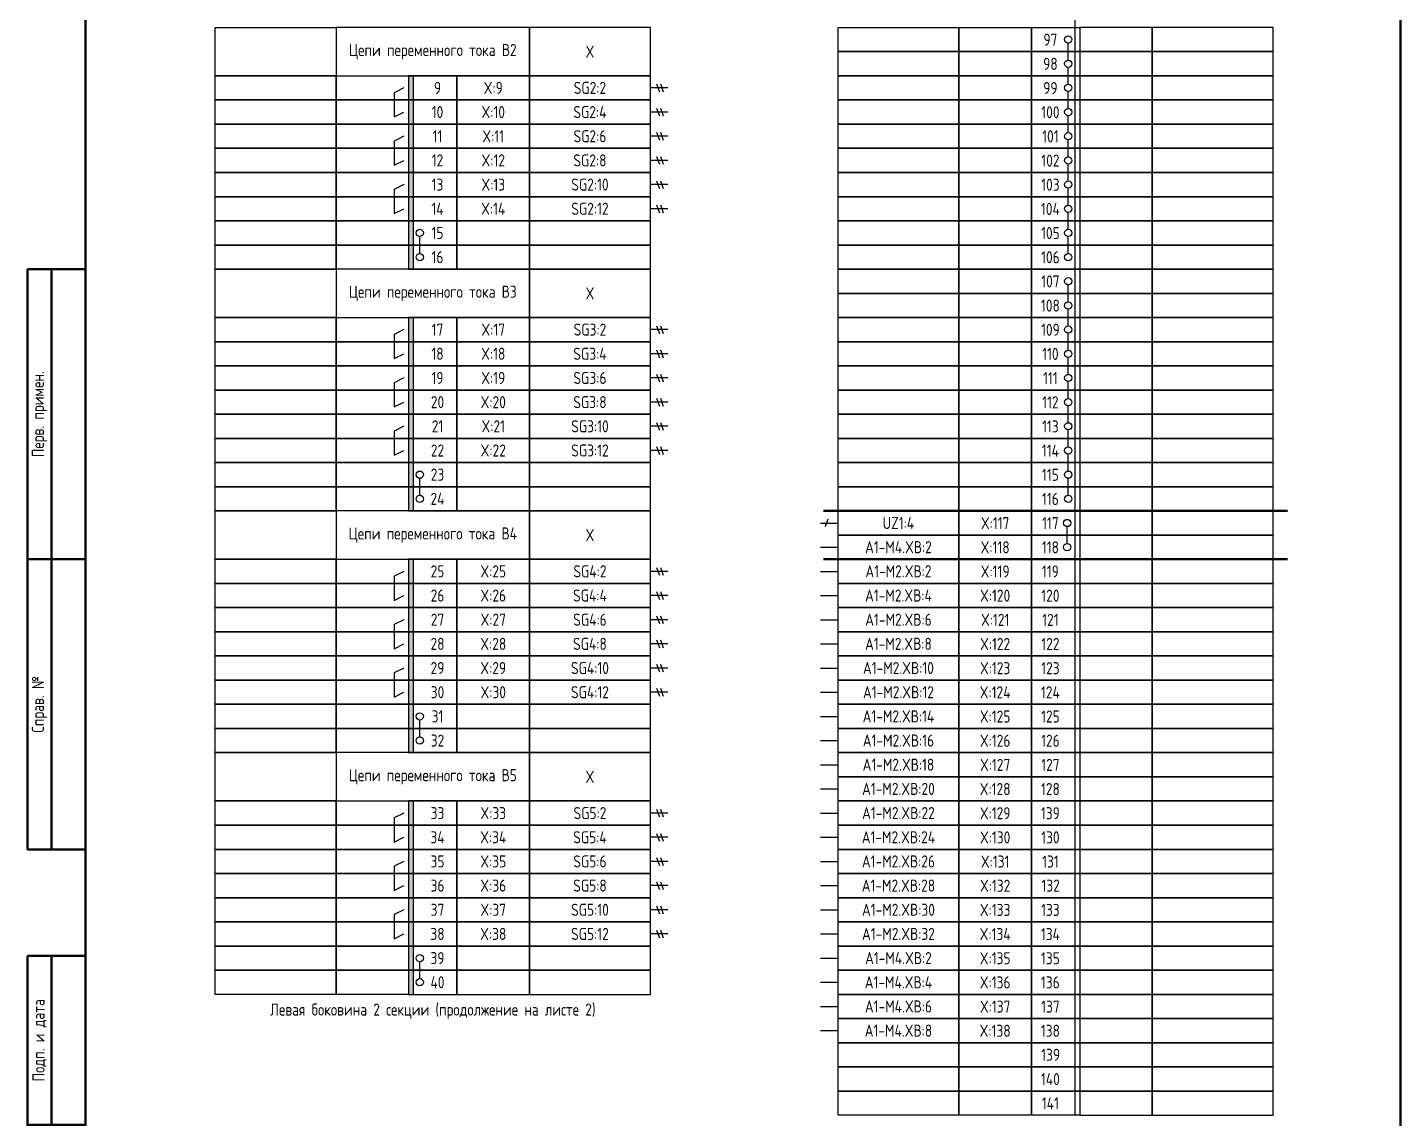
# Model space of a CAD drawing. Header units: millimetres. Extents: x -1043 to 5194, y -96 to 618.
# Drawn here: x 3788 to 4072, y 116.3 to 342 of the extents above; entities that cross this region are included whole.
import ezdxf

# ---------------------------------------------------------------- set-up
doc = ezdxf.new("R2010")
doc.units = ezdxf.units.MM
doc.styles.add('Gost_type_A', font='GOST_A.TTF')

# ---------------------------------------------------------------- blocks, each defined once
blk = doc.blocks.new('Штамп левый верхний')
at = {"lineweight": 50}
for points in [[(-12, 0), (-7, 0), (-7, -60), (-12, -60)], [(-7, 0), (0, 0), (0, -60), (-7, -60)], [(-12, -60), (-7, -60), (-7, -120), (-12, -120)], [(-7, -60), (0, -60), (0, -120), (-7, -120)]]:
    blk.add_lwpolyline(points, close=True, dxfattribs=at)
at = {"char_height": 2.5, "width": 60, "attachment_point": 5, "rotation": 90, "style": 'Gost_type_A'}
for s, insert in [('Перв. примен.', (-9.5, -30)), ('Справ. №', (-9.5, -90))]:
    blk.add_mtext(s, dxfattribs=dict(at, insert=insert))
blk = doc.blocks.new('Штамп левый нижний')
at = {"lineweight": 50}
for points in [[(-12, 145), (-7, 145), (-7, 110), (-12, 110)], [(-7, 145), (0, 145), (0, 110), (-7, 110)], [(-12, 110), (-7, 110), (-7, 85), (-12, 85)], [(-7, 110), (0, 110), (0, 85), (-7, 85)], [(-12, 85), (-7, 85), (-7, 60), (-12, 60)], [(-7, 85), (0, 85), (0, 60), (-7, 60)], [(-12, 60), (-7, 60), (-7, 25), (-12, 25)], [(-7, 60), (0, 60), (0, 25), (-7, 25)], [(-12, 25), (-7, 25), (-7, 0), (-12, 0)], [(-7, 25), (0, 25), (0, 0), (-7, 0)]]:
    blk.add_lwpolyline(points, close=True, dxfattribs=at)
at = {"char_height": 2.5, "attachment_point": 5, "rotation": 90, "style": 'Gost_type_A'}
for s, insert, width in [('Подп. и дата', (-9.5, 127.5), 35), ('Инв. № дубл.', (-9.5, 97.5), 25), ('Взам. инв. №', (-9.5, 72.5), 25), ('Подп. и дата', (-9.5, 42.5), 35), ('Инв. N подл.', (-9.5, 12.5), 25)]:
    blk.add_mtext(s, dxfattribs=dict(at, insert=insert, width=width))

msp = doc.modelspace()

# ---------------------------------------------------------------- hatches: boundary and pattern name
h = msp.add_hatch(color=256)
h.dxf.hatch_style = 1
h.paths.add_polyline_path([(3866.84, 332), (3867.84, 332), (3867.84, 292), (3866.84, 292)])
h = msp.add_hatch(color=256)
h.dxf.hatch_style = 1
h.paths.add_polyline_path([(3866.84, 282), (3867.84, 282), (3867.84, 242), (3866.84, 242)])
h = msp.add_hatch(color=256)
h.dxf.hatch_style = 1
h.paths.add_polyline_path([(3866.84, 232), (3867.84, 232), (3867.84, 192), (3866.84, 192)])
h = msp.add_hatch(color=256)
h.dxf.hatch_style = 1
h.paths.add_polyline_path([(3866.84, 182), (3867.84, 182), (3867.84, 142), (3866.84, 142)])

# ---------------------------------------------------------------- linework, layer by layer
at = {"lineweight": -2}
for p, q in [((4003.28, 335.25), (4003.28, 338.75)), ((4003.28, 330.25), (4003.28, 333.75)), ((4003.28, 325.25), (4003.28, 328.75)), ((4003.28, 320.25), (4003.28, 323.75)), ((4003.28, 315.25), (4003.28, 318.75)), ((4003.28, 310.25), (4003.28, 313.75)), ((4003.28, 305.25), (4003.28, 308.75)), ((4003.28, 300.25), (4003.28, 303.75)), ((4003.28, 295.25), (4003.28, 298.75)), ((4003.28, 285.25), (4003.28, 288.75)), ((4003.28, 280.25), (4003.28, 283.75)), ((4003.28, 275.25), (4003.28, 278.75)), ((4003.28, 270.25), (4003.28, 273.75)), ((4003.28, 265.25), (4003.28, 268.75)), ((4003.28, 260.25), (4003.28, 263.75)), ((4003.28, 255.25), (4003.28, 258.75)), ((4003.28, 250.25), (4003.28, 253.75)), ((4003.28, 245.25), (4003.28, 248.75))]:
    msp.add_line(p, q, dxfattribs=at)
for p, q in [((3920.46, 329.5), (3916.84, 329.5)), ((3918.13, 330.31), (3918.71, 328.69)), ((3918.93, 330.31), (3919.5, 328.69)), ((3920.46, 324.5), (3916.84, 324.5)), ((3918.13, 325.31), (3918.71, 323.69)), ((3918.93, 325.31), (3919.5, 323.69)), ((3920.46, 319.5), (3916.84, 319.5)), ((3918.13, 320.31), (3918.71, 318.69)), ((3918.93, 320.31), (3919.5, 318.69)), ((3918.13, 315.31), (3918.71, 313.69)), ((3918.93, 315.31), (3919.5, 313.69)), ((3920.46, 314.5), (3916.84, 314.5)), ((3918.13, 310.31), (3918.71, 308.69)), ((3918.93, 310.31), (3919.5, 308.69)), ((3920.46, 309.5), (3916.84, 309.5)), ((3920.46, 304.5), (3916.84, 304.5)), ((3918.13, 305.31), (3918.71, 303.69)), ((3918.93, 305.31), (3919.5, 303.69)), ((3869.14, 295.25), (3869.14, 298.75)), ((3920.46, 279.5), (3916.84, 279.5)), ((3918.13, 280.31), (3918.71, 278.69)), ((3918.93, 280.31), (3919.5, 278.69)), ((3920.46, 274.5), (3916.84, 274.5)), ((3918.13, 275.31), (3918.71, 273.69)), ((3918.93, 275.31), (3919.5, 273.69)), ((3918.13, 270.31), (3918.71, 268.69)), ((3918.93, 270.31), (3919.5, 268.69)), ((3920.46, 269.5), (3916.84, 269.5)), ((3920.46, 264.5), (3916.84, 264.5)), ((3918.13, 265.31), (3918.71, 263.69)), ((3918.93, 265.31), (3919.5, 263.69)), ((3920.46, 259.5), (3916.84, 259.5)), ((3918.13, 260.31), (3918.71, 258.69)), ((3918.93, 260.31), (3919.5, 258.69)), ((3920.46, 254.5), (3916.84, 254.5)), ((3918.13, 255.31), (3918.71, 253.69)), ((3918.93, 255.31), (3919.5, 253.69)), ((3869.14, 245.25), (3869.14, 248.75)), ((3952.03, 239.5), (3955.65, 239.5)), ((3953.56, 240.31), (3952.98, 238.69)), ((4003.06, 235.25), (4003.06, 238.75)), ((3952.03, 234.5), (3955.65, 234.5)), ((3918.13, 230.31), (3918.71, 228.69)), ((3918.93, 230.31), (3919.5, 228.69)), ((3920.46, 229.5), (3916.84, 229.5)), ((3952.03, 229.5), (3955.65, 229.5)), ((3920.46, 224.5), (3916.84, 224.5)), ((3918.13, 225.31), (3918.71, 223.69)), ((3918.93, 225.31), (3919.5, 223.69)), ((3952.03, 224.5), (3955.65, 224.5)), ((3920.46, 219.5), (3916.84, 219.5)), ((3918.13, 220.31), (3918.71, 218.69)), ((3918.93, 220.31), (3919.5, 218.69)), ((3952.03, 219.5), (3955.65, 219.5)), ((3920.46, 214.5), (3916.84, 214.5)), ((3918.13, 215.31), (3918.71, 213.69)), ((3918.93, 215.31), (3919.5, 213.69)), ((3952.03, 214.5), (3955.65, 214.5)), ((3918.13, 210.31), (3918.71, 208.69)), ((3918.93, 210.31), (3919.5, 208.69)), ((3920.46, 209.5), (3916.84, 209.5)), ((3952.03, 209.5), (3955.65, 209.5)), ((3920.46, 204.5), (3916.84, 204.5)), ((3918.13, 205.31), (3918.71, 203.69)), ((3918.93, 205.31), (3919.5, 203.69)), ((3952.03, 204.5), (3955.65, 204.5)), ((3952.03, 199.5), (3955.65, 199.5)), ((3869.14, 195.25), (3869.14, 198.75)), ((3952.03, 194.5), (3955.65, 194.5)), ((3952.03, 189.5), (3955.65, 189.5)), ((3952.03, 184.5), (3955.65, 184.5)), ((3920.46, 179.5), (3916.84, 179.5)), ((3918.13, 180.31), (3918.71, 178.69)), ((3918.93, 180.31), (3919.5, 178.69)), ((3952.03, 179.5), (3955.65, 179.5)), ((3920.46, 174.5), (3916.84, 174.5)), ((3918.13, 175.31), (3918.71, 173.69)), ((3918.93, 175.31), (3919.5, 173.69)), ((3952.03, 174.5), (3955.65, 174.5)), ((3920.46, 169.5), (3916.84, 169.5)), ((3918.13, 170.31), (3918.71, 168.69)), ((3918.93, 170.31), (3919.5, 168.69)), ((3952.03, 169.5), (3955.65, 169.5)), ((3918.13, 165.31), (3918.71, 163.69)), ((3918.93, 165.31), (3919.5, 163.69)), ((3920.46, 164.5), (3916.84, 164.5)), ((3952.03, 164.5), (3955.65, 164.5)), ((3920.46, 159.5), (3916.84, 159.5)), ((3918.13, 160.31), (3918.71, 158.69)), ((3918.93, 160.31), (3919.5, 158.69)), ((3952.03, 159.5), (3955.65, 159.5)), ((3920.46, 154.5), (3916.84, 154.5)), ((3918.13, 155.31), (3918.71, 153.69)), ((3918.93, 155.31), (3919.5, 153.69)), ((3952.03, 154.5), (3955.65, 154.5)), ((3869.14, 145.25), (3869.14, 148.75)), ((3952.03, 149.5), (3955.65, 149.5)), ((3952.03, 144.5), (3955.65, 144.5)), ((3952.03, 139.5), (3955.65, 139.5)), ((3952.03, 134.5), (3955.65, 134.5))]:
    msp.add_line(p, q)
at = {"lineweight": 50}
for p, q in [((3952.65, 242), (4048.65, 242)), ((3952.65, 232), (4048.65, 232))]:
    msp.add_line(p, q, dxfattribs=at)
msp.add_lwpolyline([(4072, 415), (4072, 5), (3800, 5), (3800, 415)], close=True, dxfattribs=at)
for points in [[(4004.65, 382), (4004.65, 292)], [(3865.84, 329.5), (3863.84, 328.5), (3863.84, 323.5), (3865.84, 324.5)], [(3867.84, 292), (3867.84, 332), (3866.84, 332), (3866.84, 292)], [(3865.84, 319.5), (3863.84, 318.5), (3863.84, 313.5), (3865.84, 314.5)], [(3865.84, 309.5), (3863.84, 308.5), (3863.84, 303.5), (3865.84, 304.5)], [(4004.65, 292), (4004.65, 117)], [(3867.84, 242), (3867.84, 282), (3866.84, 282), (3866.84, 242)], [(3865.84, 279.5), (3863.84, 278.5), (3863.84, 273.5), (3865.84, 274.5)], [(3865.84, 269.5), (3863.84, 268.5), (3863.84, 263.5), (3865.84, 264.5)], [(3865.84, 259.5), (3863.84, 258.5), (3863.84, 253.5), (3865.84, 254.5)], [(3867.84, 192), (3867.84, 232), (3866.84, 232), (3866.84, 192)], [(3865.84, 229.5), (3863.84, 228.5), (3863.84, 223.5), (3865.84, 224.5)], [(3865.84, 219.5), (3863.84, 218.5), (3863.84, 213.5), (3865.84, 214.5)], [(3865.84, 209.5), (3863.84, 208.5), (3863.84, 203.5), (3865.84, 204.5)], [(3867.84, 142), (3867.84, 182), (3866.84, 182), (3866.84, 142)], [(3865.84, 179.5), (3863.84, 178.5), (3863.84, 173.5), (3865.84, 174.5)], [(3865.84, 169.5), (3863.84, 168.5), (3863.84, 163.5), (3865.84, 164.5)], [(3865.84, 159.5), (3863.84, 158.5), (3863.84, 153.5), (3865.84, 154.5)]]:
    msp.add_lwpolyline(points)
for points in [[(3826.84, 342), (3851.84, 342), (3851.84, 332), (3826.84, 332)], [(3891.84, 342), (3851.84, 342), (3851.84, 332), (3891.84, 332)], [(3916.84, 342), (3891.84, 342), (3891.84, 332), (3916.84, 332)], [(3955.65, 342), (3980.65, 342), (3980.65, 337), (3955.65, 337)], [(3980.65, 342), (3995.65, 342), (3995.65, 337), (3980.65, 337)], [(3995.65, 342), (4005.65, 342), (4005.65, 337), (3995.65, 337)], [(4020.65, 342), (4005.65, 342), (4005.65, 337), (4020.65, 337)], [(4045.65, 342), (4020.65, 342), (4020.65, 337), (4045.65, 337)], [(3955.65, 337), (3980.65, 337), (3980.65, 332), (3955.65, 332)], [(3980.65, 337), (3995.65, 337), (3995.65, 332), (3980.65, 332)], [(3995.65, 337), (4005.65, 337), (4005.65, 332), (3995.65, 332)], [(4020.65, 337), (4005.65, 337), (4005.65, 332), (4020.65, 332)], [(4045.65, 337), (4020.65, 337), (4020.65, 332), (4045.65, 332)], [(3826.84, 332), (3851.84, 332), (3851.84, 327), (3826.84, 327)], [(3851.84, 332), (3866.84, 332), (3866.84, 327), (3851.84, 327)], [(3876.84, 332), (3866.84, 332), (3866.84, 327), (3876.84, 327)], [(3891.84, 332), (3876.84, 332), (3876.84, 327), (3891.84, 327)], [(3916.84, 332), (3891.84, 332), (3891.84, 327), (3916.84, 327)], [(3955.65, 332), (3980.65, 332), (3980.65, 327), (3955.65, 327)], [(3980.65, 332), (3995.65, 332), (3995.65, 327), (3980.65, 327)], [(3995.65, 332), (4005.65, 332), (4005.65, 327), (3995.65, 327)], [(4020.65, 332), (4005.65, 332), (4005.65, 327), (4020.65, 327)], [(4045.65, 332), (4020.65, 332), (4020.65, 327), (4045.65, 327)], [(3826.84, 327), (3851.84, 327), (3851.84, 322), (3826.84, 322)], [(3851.84, 327), (3866.84, 327), (3866.84, 322), (3851.84, 322)], [(3876.84, 327), (3866.84, 327), (3866.84, 322), (3876.84, 322)], [(3891.84, 327), (3876.84, 327), (3876.84, 322), (3891.84, 322)], [(3916.84, 327), (3891.84, 327), (3891.84, 322), (3916.84, 322)], [(3955.65, 327), (3980.65, 327), (3980.65, 322), (3955.65, 322)], [(3980.65, 327), (3995.65, 327), (3995.65, 322), (3980.65, 322)], [(3995.65, 327), (4005.65, 327), (4005.65, 322), (3995.65, 322)], [(4020.65, 327), (4005.65, 327), (4005.65, 322), (4020.65, 322)], [(4045.65, 327), (4020.65, 327), (4020.65, 322), (4045.65, 322)], [(3826.84, 322), (3851.84, 322), (3851.84, 317), (3826.84, 317)], [(3851.84, 322), (3866.84, 322), (3866.84, 317), (3851.84, 317)], [(3876.84, 322), (3866.84, 322), (3866.84, 317), (3876.84, 317)], [(3891.84, 322), (3876.84, 322), (3876.84, 317), (3891.84, 317)], [(3916.84, 322), (3891.84, 322), (3891.84, 317), (3916.84, 317)], [(3955.65, 322), (3980.65, 322), (3980.65, 317), (3955.65, 317)], [(3980.65, 322), (3995.65, 322), (3995.65, 317), (3980.65, 317)], [(3995.65, 322), (4005.65, 322), (4005.65, 317), (3995.65, 317)], [(4020.65, 322), (4005.65, 322), (4005.65, 317), (4020.65, 317)], [(4045.65, 322), (4020.65, 322), (4020.65, 317), (4045.65, 317)], [(3826.84, 317), (3851.84, 317), (3851.84, 312), (3826.84, 312)], [(3851.84, 317), (3866.84, 317), (3866.84, 312), (3851.84, 312)], [(3876.84, 317), (3866.84, 317), (3866.84, 312), (3876.84, 312)], [(3891.84, 317), (3876.84, 317), (3876.84, 312), (3891.84, 312)], [(3916.84, 317), (3891.84, 317), (3891.84, 312), (3916.84, 312)], [(3955.65, 317), (3980.65, 317), (3980.65, 312), (3955.65, 312)], [(3980.65, 317), (3995.65, 317), (3995.65, 312), (3980.65, 312)], [(3995.65, 317), (4005.65, 317), (4005.65, 312), (3995.65, 312)], [(4020.65, 317), (4005.65, 317), (4005.65, 312), (4020.65, 312)], [(4045.65, 317), (4020.65, 317), (4020.65, 312), (4045.65, 312)], [(3826.84, 312), (3851.84, 312), (3851.84, 307), (3826.84, 307)], [(3851.84, 312), (3866.84, 312), (3866.84, 307), (3851.84, 307)], [(3876.84, 312), (3866.84, 312), (3866.84, 307), (3876.84, 307)], [(3891.84, 312), (3876.84, 312), (3876.84, 307), (3891.84, 307)], [(3916.84, 312), (3891.84, 312), (3891.84, 307), (3916.84, 307)], [(3955.65, 312), (3980.65, 312), (3980.65, 307), (3955.65, 307)], [(3980.65, 312), (3995.65, 312), (3995.65, 307), (3980.65, 307)], [(3995.65, 312), (4005.65, 312), (4005.65, 307), (3995.65, 307)], [(4020.65, 312), (4005.65, 312), (4005.65, 307), (4020.65, 307)], [(4045.65, 312), (4020.65, 312), (4020.65, 307), (4045.65, 307)], [(3826.84, 307), (3851.84, 307), (3851.84, 302), (3826.84, 302)], [(3851.84, 307), (3866.84, 307), (3866.84, 302), (3851.84, 302)], [(3876.84, 307), (3866.84, 307), (3866.84, 302), (3876.84, 302)], [(3891.84, 307), (3876.84, 307), (3876.84, 302), (3891.84, 302)], [(3916.84, 307), (3891.84, 307), (3891.84, 302), (3916.84, 302)], [(3955.65, 307), (3980.65, 307), (3980.65, 302), (3955.65, 302)], [(3980.65, 307), (3995.65, 307), (3995.65, 302), (3980.65, 302)], [(3995.65, 307), (4005.65, 307), (4005.65, 302), (3995.65, 302)], [(4020.65, 307), (4005.65, 307), (4005.65, 302), (4020.65, 302)], [(4045.65, 307), (4020.65, 307), (4020.65, 302), (4045.65, 302)], [(3826.84, 302), (3851.84, 302), (3851.84, 297), (3826.84, 297)], [(3851.84, 302), (3866.84, 302), (3866.84, 297), (3851.84, 297)], [(3876.84, 302), (3866.84, 302), (3866.84, 297), (3876.84, 297)], [(3891.84, 302), (3876.84, 302), (3876.84, 297), (3891.84, 297)], [(3916.84, 302), (3891.84, 302), (3891.84, 297), (3916.84, 297)], [(3955.65, 302), (3980.65, 302), (3980.65, 297), (3955.65, 297)], [(3980.65, 302), (3995.65, 302), (3995.65, 297), (3980.65, 297)], [(3995.65, 302), (4005.65, 302), (4005.65, 297), (3995.65, 297)], [(4020.65, 302), (4005.65, 302), (4005.65, 297), (4020.65, 297)], [(4045.65, 302), (4020.65, 302), (4020.65, 297), (4045.65, 297)], [(3826.84, 297), (3851.84, 297), (3851.84, 292), (3826.84, 292)], [(3851.84, 297), (3866.84, 297), (3866.84, 292), (3851.84, 292)], [(3876.84, 297), (3866.84, 297), (3866.84, 292), (3876.84, 292)], [(3891.84, 297), (3876.84, 297), (3876.84, 292), (3891.84, 292)], [(3916.84, 297), (3891.84, 297), (3891.84, 292), (3916.84, 292)], [(3955.65, 297), (3980.65, 297), (3980.65, 292), (3955.65, 292)], [(3980.65, 297), (3995.65, 297), (3995.65, 292), (3980.65, 292)], [(3995.65, 297), (4005.65, 297), (4005.65, 292), (3995.65, 292)], [(4020.65, 297), (4005.65, 297), (4005.65, 292), (4020.65, 292)], [(4045.65, 297), (4020.65, 297), (4020.65, 292), (4045.65, 292)], [(3826.84, 292), (3851.84, 292), (3851.84, 282), (3826.84, 282)], [(3891.84, 292), (3851.84, 292), (3851.84, 282), (3891.84, 282)], [(3916.84, 292), (3891.84, 292), (3891.84, 282), (3916.84, 282)], [(3955.65, 292), (3980.65, 292), (3980.65, 287), (3955.65, 287)], [(3980.65, 292), (3995.65, 292), (3995.65, 287), (3980.65, 287)], [(3995.65, 292), (4005.65, 292), (4005.65, 287), (3995.65, 287)], [(4020.65, 292), (4005.65, 292), (4005.65, 287), (4020.65, 287)], [(4045.65, 292), (4020.65, 292), (4020.65, 287), (4045.65, 287)], [(3955.65, 287), (3980.65, 287), (3980.65, 282), (3955.65, 282)], [(3980.65, 287), (3995.65, 287), (3995.65, 282), (3980.65, 282)], [(3995.65, 287), (4005.65, 287), (4005.65, 282), (3995.65, 282)], [(4020.65, 287), (4005.65, 287), (4005.65, 282), (4020.65, 282)], [(4045.65, 287), (4020.65, 287), (4020.65, 282), (4045.65, 282)], [(3826.84, 282), (3851.84, 282), (3851.84, 277), (3826.84, 277)], [(3851.84, 282), (3866.84, 282), (3866.84, 277), (3851.84, 277)], [(3876.84, 282), (3866.84, 282), (3866.84, 277), (3876.84, 277)], [(3891.84, 282), (3876.84, 282), (3876.84, 277), (3891.84, 277)], [(3916.84, 282), (3891.84, 282), (3891.84, 277), (3916.84, 277)], [(3955.65, 282), (3980.65, 282), (3980.65, 277), (3955.65, 277)], [(3980.65, 282), (3995.65, 282), (3995.65, 277), (3980.65, 277)], [(3995.65, 282), (4005.65, 282), (4005.65, 277), (3995.65, 277)], [(4020.65, 282), (4005.65, 282), (4005.65, 277), (4020.65, 277)], [(4045.65, 282), (4020.65, 282), (4020.65, 277), (4045.65, 277)], [(3826.84, 277), (3851.84, 277), (3851.84, 272), (3826.84, 272)], [(3851.84, 277), (3866.84, 277), (3866.84, 272), (3851.84, 272)], [(3876.84, 277), (3866.84, 277), (3866.84, 272), (3876.84, 272)], [(3891.84, 277), (3876.84, 277), (3876.84, 272), (3891.84, 272)], [(3916.84, 277), (3891.84, 277), (3891.84, 272), (3916.84, 272)], [(3955.65, 277), (3980.65, 277), (3980.65, 272), (3955.65, 272)], [(3980.65, 277), (3995.65, 277), (3995.65, 272), (3980.65, 272)], [(3995.65, 277), (4005.65, 277), (4005.65, 272), (3995.65, 272)], [(4020.65, 277), (4005.65, 277), (4005.65, 272), (4020.65, 272)], [(4045.65, 277), (4020.65, 277), (4020.65, 272), (4045.65, 272)], [(3826.84, 272), (3851.84, 272), (3851.84, 267), (3826.84, 267)], [(3851.84, 272), (3866.84, 272), (3866.84, 267), (3851.84, 267)], [(3876.84, 272), (3866.84, 272), (3866.84, 267), (3876.84, 267)], [(3891.84, 272), (3876.84, 272), (3876.84, 267), (3891.84, 267)], [(3916.84, 272), (3891.84, 272), (3891.84, 267), (3916.84, 267)], [(3955.65, 272), (3980.65, 272), (3980.65, 267), (3955.65, 267)], [(3980.65, 272), (3995.65, 272), (3995.65, 267), (3980.65, 267)], [(3995.65, 272), (4005.65, 272), (4005.65, 267), (3995.65, 267)], [(4020.65, 272), (4005.65, 272), (4005.65, 267), (4020.65, 267)], [(4045.65, 272), (4020.65, 272), (4020.65, 267), (4045.65, 267)], [(3826.84, 267), (3851.84, 267), (3851.84, 262), (3826.84, 262)], [(3851.84, 267), (3866.84, 267), (3866.84, 262), (3851.84, 262)], [(3876.84, 267), (3866.84, 267), (3866.84, 262), (3876.84, 262)], [(3891.84, 267), (3876.84, 267), (3876.84, 262), (3891.84, 262)], [(3916.84, 267), (3891.84, 267), (3891.84, 262), (3916.84, 262)], [(3955.65, 267), (3980.65, 267), (3980.65, 262), (3955.65, 262)], [(3980.65, 267), (3995.65, 267), (3995.65, 262), (3980.65, 262)], [(3995.65, 267), (4005.65, 267), (4005.65, 262), (3995.65, 262)], [(4020.65, 267), (4005.65, 267), (4005.65, 262), (4020.65, 262)], [(4045.65, 267), (4020.65, 267), (4020.65, 262), (4045.65, 262)], [(3826.84, 262), (3851.84, 262), (3851.84, 257), (3826.84, 257)], [(3851.84, 262), (3866.84, 262), (3866.84, 257), (3851.84, 257)], [(3876.84, 262), (3866.84, 262), (3866.84, 257), (3876.84, 257)], [(3891.84, 262), (3876.84, 262), (3876.84, 257), (3891.84, 257)], [(3916.84, 262), (3891.84, 262), (3891.84, 257), (3916.84, 257)], [(3955.65, 262), (3980.65, 262), (3980.65, 257), (3955.65, 257)], [(3980.65, 262), (3995.65, 262), (3995.65, 257), (3980.65, 257)], [(3995.65, 262), (4005.65, 262), (4005.65, 257), (3995.65, 257)], [(4020.65, 262), (4005.65, 262), (4005.65, 257), (4020.65, 257)], [(4045.65, 262), (4020.65, 262), (4020.65, 257), (4045.65, 257)], [(3826.84, 257), (3851.84, 257), (3851.84, 252), (3826.84, 252)], [(3851.84, 257), (3866.84, 257), (3866.84, 252), (3851.84, 252)], [(3876.84, 257), (3866.84, 257), (3866.84, 252), (3876.84, 252)], [(3891.84, 257), (3876.84, 257), (3876.84, 252), (3891.84, 252)], [(3916.84, 257), (3891.84, 257), (3891.84, 252), (3916.84, 252)], [(3955.65, 257), (3980.65, 257), (3980.65, 252), (3955.65, 252)], [(3980.65, 257), (3995.65, 257), (3995.65, 252), (3980.65, 252)], [(3995.65, 257), (4005.65, 257), (4005.65, 252), (3995.65, 252)], [(4020.65, 257), (4005.65, 257), (4005.65, 252), (4020.65, 252)], [(4045.65, 257), (4020.65, 257), (4020.65, 252), (4045.65, 252)], [(3826.84, 252), (3851.84, 252), (3851.84, 247), (3826.84, 247)], [(3851.84, 252), (3866.84, 252), (3866.84, 247), (3851.84, 247)], [(3876.84, 252), (3866.84, 252), (3866.84, 247), (3876.84, 247)], [(3891.84, 252), (3876.84, 252), (3876.84, 247), (3891.84, 247)], [(3916.84, 252), (3891.84, 252), (3891.84, 247), (3916.84, 247)], [(3955.65, 252), (3980.65, 252), (3980.65, 247), (3955.65, 247)], [(3980.65, 252), (3995.65, 252), (3995.65, 247), (3980.65, 247)], [(3995.65, 252), (4005.65, 252), (4005.65, 247), (3995.65, 247)], [(4020.65, 252), (4005.65, 252), (4005.65, 247), (4020.65, 247)], [(4045.65, 252), (4020.65, 252), (4020.65, 247), (4045.65, 247)], [(3826.84, 247), (3851.84, 247), (3851.84, 242), (3826.84, 242)], [(3851.84, 247), (3866.84, 247), (3866.84, 242), (3851.84, 242)], [(3876.84, 247), (3866.84, 247), (3866.84, 242), (3876.84, 242)], [(3891.84, 247), (3876.84, 247), (3876.84, 242), (3891.84, 242)], [(3916.84, 247), (3891.84, 247), (3891.84, 242), (3916.84, 242)], [(3955.65, 247), (3980.65, 247), (3980.65, 242), (3955.65, 242)], [(3980.65, 247), (3995.65, 247), (3995.65, 242), (3980.65, 242)], [(3995.65, 247), (4005.65, 247), (4005.65, 242), (3995.65, 242)], [(4020.65, 247), (4005.65, 247), (4005.65, 242), (4020.65, 242)], [(4045.65, 247), (4020.65, 247), (4020.65, 242), (4045.65, 242)], [(3826.84, 242), (3851.84, 242), (3851.84, 232), (3826.84, 232)], [(3891.84, 242), (3851.84, 242), (3851.84, 232), (3891.84, 232)], [(3916.84, 242), (3891.84, 242), (3891.84, 232), (3916.84, 232)], [(3955.65, 242), (3980.65, 242), (3980.65, 237), (3955.65, 237)], [(3980.65, 242), (3995.65, 242), (3995.65, 237), (3980.65, 237)], [(3995.65, 242), (4005.65, 242), (4005.65, 237), (3995.65, 237)], [(4020.65, 242), (4005.65, 242), (4005.65, 237), (4020.65, 237)], [(4045.65, 242), (4020.65, 242), (4020.65, 237), (4045.65, 237)], [(3955.65, 237), (3980.65, 237), (3980.65, 232), (3955.65, 232)], [(3980.65, 237), (3995.65, 237), (3995.65, 232), (3980.65, 232)], [(3995.65, 237), (4005.65, 237), (4005.65, 232), (3995.65, 232)], [(4020.65, 237), (4005.65, 237), (4005.65, 232), (4020.65, 232)], [(4045.65, 237), (4020.65, 237), (4020.65, 232), (4045.65, 232)], [(3826.84, 232), (3851.84, 232), (3851.84, 227), (3826.84, 227)], [(3851.84, 232), (3866.84, 232), (3866.84, 227), (3851.84, 227)], [(3876.84, 232), (3866.84, 232), (3866.84, 227), (3876.84, 227)], [(3891.84, 232), (3876.84, 232), (3876.84, 227), (3891.84, 227)], [(3916.84, 232), (3891.84, 232), (3891.84, 227), (3916.84, 227)], [(3955.65, 232), (3980.65, 232), (3980.65, 227), (3955.65, 227)], [(3980.65, 232), (3995.65, 232), (3995.65, 227), (3980.65, 227)], [(3995.65, 232), (4005.65, 232), (4005.65, 227), (3995.65, 227)], [(4020.65, 232), (4005.65, 232), (4005.65, 227), (4020.65, 227)], [(4045.65, 232), (4020.65, 232), (4020.65, 227), (4045.65, 227)], [(3826.84, 227), (3851.84, 227), (3851.84, 222), (3826.84, 222)], [(3851.84, 227), (3866.84, 227), (3866.84, 222), (3851.84, 222)], [(3876.84, 227), (3866.84, 227), (3866.84, 222), (3876.84, 222)], [(3891.84, 227), (3876.84, 227), (3876.84, 222), (3891.84, 222)], [(3916.84, 227), (3891.84, 227), (3891.84, 222), (3916.84, 222)], [(3955.65, 227), (3980.65, 227), (3980.65, 222), (3955.65, 222)], [(3980.65, 227), (3995.65, 227), (3995.65, 222), (3980.65, 222)], [(3995.65, 227), (4005.65, 227), (4005.65, 222), (3995.65, 222)], [(4020.65, 227), (4005.65, 227), (4005.65, 222), (4020.65, 222)], [(4045.65, 227), (4020.65, 227), (4020.65, 222), (4045.65, 222)], [(3826.84, 222), (3851.84, 222), (3851.84, 217), (3826.84, 217)], [(3851.84, 222), (3866.84, 222), (3866.84, 217), (3851.84, 217)], [(3876.84, 222), (3866.84, 222), (3866.84, 217), (3876.84, 217)], [(3891.84, 222), (3876.84, 222), (3876.84, 217), (3891.84, 217)], [(3916.84, 222), (3891.84, 222), (3891.84, 217), (3916.84, 217)], [(3955.65, 222), (3980.65, 222), (3980.65, 217), (3955.65, 217)], [(3980.65, 222), (3995.65, 222), (3995.65, 217), (3980.65, 217)], [(3995.65, 222), (4005.65, 222), (4005.65, 217), (3995.65, 217)], [(4020.65, 222), (4005.65, 222), (4005.65, 217), (4020.65, 217)], [(4045.65, 222), (4020.65, 222), (4020.65, 217), (4045.65, 217)], [(3826.84, 217), (3851.84, 217), (3851.84, 212), (3826.84, 212)], [(3851.84, 217), (3866.84, 217), (3866.84, 212), (3851.84, 212)], [(3876.84, 217), (3866.84, 217), (3866.84, 212), (3876.84, 212)], [(3891.84, 217), (3876.84, 217), (3876.84, 212), (3891.84, 212)], [(3916.84, 217), (3891.84, 217), (3891.84, 212), (3916.84, 212)], [(3955.65, 217), (3980.65, 217), (3980.65, 212), (3955.65, 212)], [(3980.65, 217), (3995.65, 217), (3995.65, 212), (3980.65, 212)], [(3995.65, 217), (4005.65, 217), (4005.65, 212), (3995.65, 212)], [(4020.65, 217), (4005.65, 217), (4005.65, 212), (4020.65, 212)], [(4045.65, 217), (4020.65, 217), (4020.65, 212), (4045.65, 212)], [(3826.84, 212), (3851.84, 212), (3851.84, 207), (3826.84, 207)], [(3851.84, 212), (3866.84, 212), (3866.84, 207), (3851.84, 207)], [(3876.84, 212), (3866.84, 212), (3866.84, 207), (3876.84, 207)], [(3891.84, 212), (3876.84, 212), (3876.84, 207), (3891.84, 207)], [(3916.84, 212), (3891.84, 212), (3891.84, 207), (3916.84, 207)], [(3955.65, 212), (3980.65, 212), (3980.65, 207), (3955.65, 207)], [(3980.65, 212), (3995.65, 212), (3995.65, 207), (3980.65, 207)], [(3995.65, 212), (4005.65, 212), (4005.65, 207), (3995.65, 207)], [(4020.65, 212), (4005.65, 212), (4005.65, 207), (4020.65, 207)], [(4045.65, 212), (4020.65, 212), (4020.65, 207), (4045.65, 207)], [(3826.84, 207), (3851.84, 207), (3851.84, 202), (3826.84, 202)], [(3851.84, 207), (3866.84, 207), (3866.84, 202), (3851.84, 202)], [(3876.84, 207), (3866.84, 207), (3866.84, 202), (3876.84, 202)], [(3891.84, 207), (3876.84, 207), (3876.84, 202), (3891.84, 202)], [(3916.84, 207), (3891.84, 207), (3891.84, 202), (3916.84, 202)], [(3955.65, 207), (3980.65, 207), (3980.65, 202), (3955.65, 202)], [(3980.65, 207), (3995.65, 207), (3995.65, 202), (3980.65, 202)], [(3995.65, 207), (4005.65, 207), (4005.65, 202), (3995.65, 202)], [(4020.65, 207), (4005.65, 207), (4005.65, 202), (4020.65, 202)], [(4045.65, 207), (4020.65, 207), (4020.65, 202), (4045.65, 202)], [(3826.84, 202), (3851.84, 202), (3851.84, 197), (3826.84, 197)], [(3851.84, 202), (3866.84, 202), (3866.84, 197), (3851.84, 197)], [(3876.84, 202), (3866.84, 202), (3866.84, 197), (3876.84, 197)], [(3891.84, 202), (3876.84, 202), (3876.84, 197), (3891.84, 197)], [(3916.84, 202), (3891.84, 202), (3891.84, 197), (3916.84, 197)], [(3955.65, 202), (3980.65, 202), (3980.65, 197), (3955.65, 197)], [(3980.65, 202), (3995.65, 202), (3995.65, 197), (3980.65, 197)], [(3995.65, 202), (4005.65, 202), (4005.65, 197), (3995.65, 197)], [(4020.65, 202), (4005.65, 202), (4005.65, 197), (4020.65, 197)], [(4045.65, 202), (4020.65, 202), (4020.65, 197), (4045.65, 197)], [(3826.84, 197), (3851.84, 197), (3851.84, 192), (3826.84, 192)], [(3851.84, 197), (3866.84, 197), (3866.84, 192), (3851.84, 192)], [(3876.84, 197), (3866.84, 197), (3866.84, 192), (3876.84, 192)], [(3891.84, 197), (3876.84, 197), (3876.84, 192), (3891.84, 192)], [(3916.84, 197), (3891.84, 197), (3891.84, 192), (3916.84, 192)], [(3955.65, 197), (3980.65, 197), (3980.65, 192), (3955.65, 192)], [(3980.65, 197), (3995.65, 197), (3995.65, 192), (3980.65, 192)], [(3995.65, 197), (4005.65, 197), (4005.65, 192), (3995.65, 192)], [(4020.65, 197), (4005.65, 197), (4005.65, 192), (4020.65, 192)], [(4045.65, 197), (4020.65, 197), (4020.65, 192), (4045.65, 192)], [(3826.84, 192), (3851.84, 192), (3851.84, 182), (3826.84, 182)], [(3891.84, 192), (3851.84, 192), (3851.84, 182), (3891.84, 182)], [(3916.84, 192), (3891.84, 192), (3891.84, 182), (3916.84, 182)], [(3955.65, 192), (3980.65, 192), (3980.65, 187), (3955.65, 187)], [(3980.65, 192), (3995.65, 192), (3995.65, 187), (3980.65, 187)], [(3995.65, 192), (4005.65, 192), (4005.65, 187), (3995.65, 187)], [(4020.65, 192), (4005.65, 192), (4005.65, 187), (4020.65, 187)], [(4045.65, 192), (4020.65, 192), (4020.65, 187), (4045.65, 187)], [(3955.65, 187), (3980.65, 187), (3980.65, 182), (3955.65, 182)], [(3980.65, 187), (3995.65, 187), (3995.65, 182), (3980.65, 182)], [(3995.65, 187), (4005.65, 187), (4005.65, 182), (3995.65, 182)], [(4020.65, 187), (4005.65, 187), (4005.65, 182), (4020.65, 182)], [(4045.65, 187), (4020.65, 187), (4020.65, 182), (4045.65, 182)], [(3826.84, 182), (3851.84, 182), (3851.84, 177), (3826.84, 177)], [(3851.84, 182), (3866.84, 182), (3866.84, 177), (3851.84, 177)], [(3876.84, 182), (3866.84, 182), (3866.84, 177), (3876.84, 177)], [(3891.84, 182), (3876.84, 182), (3876.84, 177), (3891.84, 177)], [(3916.84, 182), (3891.84, 182), (3891.84, 177), (3916.84, 177)], [(3955.65, 182), (3980.65, 182), (3980.65, 177), (3955.65, 177)], [(3980.65, 182), (3995.65, 182), (3995.65, 177), (3980.65, 177)], [(3995.65, 182), (4005.65, 182), (4005.65, 177), (3995.65, 177)], [(4020.65, 182), (4005.65, 182), (4005.65, 177), (4020.65, 177)], [(4045.65, 182), (4020.65, 182), (4020.65, 177), (4045.65, 177)], [(3826.84, 177), (3851.84, 177), (3851.84, 172), (3826.84, 172)], [(3851.84, 177), (3866.84, 177), (3866.84, 172), (3851.84, 172)], [(3876.84, 177), (3866.84, 177), (3866.84, 172), (3876.84, 172)], [(3891.84, 177), (3876.84, 177), (3876.84, 172), (3891.84, 172)], [(3916.84, 177), (3891.84, 177), (3891.84, 172), (3916.84, 172)], [(3955.65, 177), (3980.65, 177), (3980.65, 172), (3955.65, 172)], [(3980.65, 177), (3995.65, 177), (3995.65, 172), (3980.65, 172)], [(3995.65, 177), (4005.65, 177), (4005.65, 172), (3995.65, 172)], [(4020.65, 177), (4005.65, 177), (4005.65, 172), (4020.65, 172)], [(4045.65, 177), (4020.65, 177), (4020.65, 172), (4045.65, 172)], [(3826.84, 172), (3851.84, 172), (3851.84, 167), (3826.84, 167)], [(3851.84, 172), (3866.84, 172), (3866.84, 167), (3851.84, 167)], [(3876.84, 172), (3866.84, 172), (3866.84, 167), (3876.84, 167)], [(3891.84, 172), (3876.84, 172), (3876.84, 167), (3891.84, 167)], [(3916.84, 172), (3891.84, 172), (3891.84, 167), (3916.84, 167)], [(3955.65, 172), (3980.65, 172), (3980.65, 167), (3955.65, 167)], [(3980.65, 172), (3995.65, 172), (3995.65, 167), (3980.65, 167)], [(3995.65, 172), (4005.65, 172), (4005.65, 167), (3995.65, 167)], [(4020.65, 172), (4005.65, 172), (4005.65, 167), (4020.65, 167)], [(4045.65, 172), (4020.65, 172), (4020.65, 167), (4045.65, 167)], [(3826.84, 167), (3851.84, 167), (3851.84, 162), (3826.84, 162)], [(3851.84, 167), (3866.84, 167), (3866.84, 162), (3851.84, 162)], [(3876.84, 167), (3866.84, 167), (3866.84, 162), (3876.84, 162)], [(3891.84, 167), (3876.84, 167), (3876.84, 162), (3891.84, 162)], [(3916.84, 167), (3891.84, 167), (3891.84, 162), (3916.84, 162)], [(3955.65, 167), (3980.65, 167), (3980.65, 162), (3955.65, 162)], [(3980.65, 167), (3995.65, 167), (3995.65, 162), (3980.65, 162)], [(3995.65, 167), (4005.65, 167), (4005.65, 162), (3995.65, 162)], [(4020.65, 167), (4005.65, 167), (4005.65, 162), (4020.65, 162)], [(4045.65, 167), (4020.65, 167), (4020.65, 162), (4045.65, 162)], [(3826.84, 162), (3851.84, 162), (3851.84, 157), (3826.84, 157)], [(3851.84, 162), (3866.84, 162), (3866.84, 157), (3851.84, 157)], [(3876.84, 162), (3866.84, 162), (3866.84, 157), (3876.84, 157)], [(3891.84, 162), (3876.84, 162), (3876.84, 157), (3891.84, 157)], [(3916.84, 162), (3891.84, 162), (3891.84, 157), (3916.84, 157)], [(3955.65, 162), (3980.65, 162), (3980.65, 157), (3955.65, 157)], [(3980.65, 162), (3995.65, 162), (3995.65, 157), (3980.65, 157)], [(3995.65, 162), (4005.65, 162), (4005.65, 157), (3995.65, 157)], [(4020.65, 162), (4005.65, 162), (4005.65, 157), (4020.65, 157)], [(4045.65, 162), (4020.65, 162), (4020.65, 157), (4045.65, 157)], [(3826.84, 157), (3851.84, 157), (3851.84, 152), (3826.84, 152)], [(3851.84, 157), (3866.84, 157), (3866.84, 152), (3851.84, 152)], [(3876.84, 157), (3866.84, 157), (3866.84, 152), (3876.84, 152)], [(3891.84, 157), (3876.84, 157), (3876.84, 152), (3891.84, 152)], [(3916.84, 157), (3891.84, 157), (3891.84, 152), (3916.84, 152)], [(3955.65, 157), (3980.65, 157), (3980.65, 152), (3955.65, 152)], [(3980.65, 157), (3995.65, 157), (3995.65, 152), (3980.65, 152)], [(3995.65, 157), (4005.65, 157), (4005.65, 152), (3995.65, 152)], [(4020.65, 157), (4005.65, 157), (4005.65, 152), (4020.65, 152)], [(4045.65, 157), (4020.65, 157), (4020.65, 152), (4045.65, 152)], [(3826.84, 152), (3851.84, 152), (3851.84, 147), (3826.84, 147)], [(3851.84, 152), (3866.84, 152), (3866.84, 147), (3851.84, 147)], [(3876.84, 152), (3866.84, 152), (3866.84, 147), (3876.84, 147)], [(3891.84, 152), (3876.84, 152), (3876.84, 147), (3891.84, 147)], [(3916.84, 152), (3891.84, 152), (3891.84, 147), (3916.84, 147)], [(3955.65, 152), (3980.65, 152), (3980.65, 147), (3955.65, 147)], [(3980.65, 152), (3995.65, 152), (3995.65, 147), (3980.65, 147)], [(3995.65, 152), (4005.65, 152), (4005.65, 147), (3995.65, 147)], [(4020.65, 152), (4005.65, 152), (4005.65, 147), (4020.65, 147)], [(4045.65, 152), (4020.65, 152), (4020.65, 147), (4045.65, 147)], [(3826.84, 147), (3851.84, 147), (3851.84, 142), (3826.84, 142)], [(3851.84, 147), (3866.84, 147), (3866.84, 142), (3851.84, 142)], [(3876.84, 147), (3866.84, 147), (3866.84, 142), (3876.84, 142)], [(3891.84, 147), (3876.84, 147), (3876.84, 142), (3891.84, 142)], [(3916.84, 147), (3891.84, 147), (3891.84, 142), (3916.84, 142)], [(3955.65, 147), (3980.65, 147), (3980.65, 142), (3955.65, 142)], [(3980.65, 147), (3995.65, 147), (3995.65, 142), (3980.65, 142)], [(3995.65, 147), (4005.65, 147), (4005.65, 142), (3995.65, 142)], [(4020.65, 147), (4005.65, 147), (4005.65, 142), (4020.65, 142)], [(4045.65, 147), (4020.65, 147), (4020.65, 142), (4045.65, 142)], [(3955.65, 142), (3980.65, 142), (3980.65, 137), (3955.65, 137)], [(3980.65, 142), (3995.65, 142), (3995.65, 137), (3980.65, 137)], [(3995.65, 142), (4005.65, 142), (4005.65, 137), (3995.65, 137)], [(4020.65, 142), (4005.65, 142), (4005.65, 137), (4020.65, 137)], [(4045.65, 142), (4020.65, 142), (4020.65, 137), (4045.65, 137)], [(3955.65, 137), (3980.65, 137), (3980.65, 132), (3955.65, 132)], [(3980.65, 137), (3995.65, 137), (3995.65, 132), (3980.65, 132)], [(3995.65, 137), (4005.65, 137), (4005.65, 132), (3995.65, 132)], [(4020.65, 137), (4005.65, 137), (4005.65, 132), (4020.65, 132)], [(4045.65, 137), (4020.65, 137), (4020.65, 132), (4045.65, 132)], [(3955.65, 132), (3980.65, 132), (3980.65, 127), (3955.65, 127)], [(3980.65, 132), (3995.65, 132), (3995.65, 127), (3980.65, 127)], [(3995.65, 132), (4005.65, 132), (4005.65, 127), (3995.65, 127)], [(4020.65, 132), (4005.65, 132), (4005.65, 127), (4020.65, 127)], [(4045.65, 132), (4020.65, 132), (4020.65, 127), (4045.65, 127)], [(3955.65, 127), (3980.65, 127), (3980.65, 122), (3955.65, 122)], [(3980.65, 127), (3995.65, 127), (3995.65, 122), (3980.65, 122)], [(3995.65, 127), (4005.65, 127), (4005.65, 122), (3995.65, 122)], [(4020.65, 127), (4005.65, 127), (4005.65, 122), (4020.65, 122)], [(4045.65, 127), (4020.65, 127), (4020.65, 122), (4045.65, 122)], [(3955.65, 122), (3980.65, 122), (3980.65, 117), (3955.65, 117)], [(3980.65, 122), (3995.65, 122), (3995.65, 117), (3980.65, 117)], [(3995.65, 122), (4005.65, 122), (4005.65, 117), (3995.65, 117)], [(4020.65, 122), (4005.65, 122), (4005.65, 117), (4020.65, 117)], [(4045.65, 122), (4020.65, 122), (4020.65, 117), (4045.65, 117)]]:
    msp.add_lwpolyline(points, close=True)
at = {"lineweight": -2}
for centre in [(4003.28, 339.5), (4003.28, 334.5), (4003.28, 334.5), (4003.28, 329.5), (4003.28, 324.5), (4003.28, 324.5), (4003.28, 319.5), (4003.28, 319.5), (4003.28, 314.5), (4003.28, 309.5), (4003.28, 304.5), (4003.28, 304.5), (4003.28, 299.5), (4003.28, 294.5), (4003.28, 294.5), (4003.28, 289.5), (4003.28, 289.5), (4003.28, 284.5), (4003.28, 279.5), (4003.28, 274.5), (4003.28, 274.5), (4003.28, 269.5), (4003.28, 264.5), (4003.28, 264.5), (4003.28, 259.5), (4003.28, 259.5), (4003.28, 254.5), (4003.28, 249.5), (4003.28, 244.5), (4003.28, 244.5)]:
    msp.add_circle(centre, 0.75, dxfattribs=at)
for centre in [(3869.14, 299.5), (3869.14, 294.5), (3869.14, 249.5), (3869.14, 244.5), (4003.06, 239.5), (4003.06, 234.5), (3869.14, 199.5), (3869.14, 194.5), (3869.14, 149.5), (3869.14, 144.5)]:
    msp.add_circle(centre, 0.75)

# ---------------------------------------------------------------- block references
for name, p in [('Штамп левый верхний', (3800, 292)), ('Штамп левый нижний', (3800, 5))]:
    msp.add_blockref(name, p)

# ---------------------------------------------------------------- texts
at = {"char_height": 2.5, "attachment_point": 5, "style": 'Gost_type_A'}
for s, insert, width in [('Цепи переменного тока В2', (3871.84, 337), 40), ('X', (3904.34, 337), 25), ('SG2:2', (3904.34, 329.5), 25), ('SG2:4', (3904.34, 324.5), 25), ('SG2:6', (3904.34, 319.5), 25), ('SG2:8', (3904.34, 314.5), 25), ('SG2:10', (3904.34, 309.5), 25), ('SG2:12', (3904.34, 304.5), 25), ('Цепи переменного тока В3', (3871.84, 287), 40), ('X', (3904.34, 287), 25), ('SG3:2', (3904.34, 279.5), 25), ('SG3:4', (3904.34, 274.5), 25), ('SG3:6', (3904.34, 269.5), 25), ('SG3:8', (3904.34, 264.5), 25), ('SG3:10', (3904.34, 259.5), 25), ('SG3:12', (3904.34, 254.5), 25), ('Цепи переменного тока В4', (3871.84, 237), 40), ('{\\C0;UZ1:4}', (3968.15, 239.5), 25), ('X', (3904.34, 237), 25), ('A1-M4.XВ:2', (3968.15, 234.5), 25), ('SG4:2', (3904.34, 229.5), 25), ('\\pxt3;A1-M2.XВ:2', (3968.15, 229.5), 25), ('SG4:4', (3904.34, 224.5), 25), ('\\pxt3;A1-M2.XВ:4', (3968.15, 224.5), 25), ('SG4:6', (3904.34, 219.5), 25), ('\\pxt3;A1-M2.XВ:6', (3968.15, 219.5), 25), ('SG4:8', (3904.34, 214.5), 25), ('\\pxt3;A1-M2.XВ:8', (3968.15, 214.5), 25), ('SG4:10', (3904.34, 209.5), 25), ('\\pxt3;A1-M2.XВ:10', (3968.15, 209.5), 25), ('SG4:12', (3904.34, 204.5), 25), ('\\pxt3;A1-M2.XВ:12', (3968.15, 204.5), 25), ('\\pxt3;A1-M2.XВ:14', (3968.15, 199.5), 25), ('\\pxt3;A1-M2.XВ:16', (3968.15, 194.5), 25), ('\\pxt3;A1-M2.XВ:18', (3968.15, 189.5), 25), ('Цепи переменного тока В5', (3871.84, 187), 40), ('X', (3904.34, 187), 25), ('\\pxt3;A1-M2.XВ:20', (3968.15, 184.5), 25), ('SG5:2', (3904.34, 179.5), 25), ('\\pxt3;A1-M2.XВ:22', (3968.15, 179.5), 25), ('SG5:4', (3904.34, 174.5), 25), ('\\pxt3;A1-M2.XВ:24', (3968.15, 174.5), 25), ('SG5:6', (3904.34, 169.5), 25), ('\\pxt3;A1-M2.XВ:26', (3968.15, 169.5), 25), ('SG5:8', (3904.34, 164.5), 25), ('\\pxt3;A1-M2.XВ:28', (3968.15, 164.5), 25), ('SG5:10', (3904.34, 159.5), 25), ('\\pxt3;A1-M2.XВ:30', (3968.15, 159.5), 25), ('SG5:12', (3904.34, 154.5), 25), ('\\pxt3;A1-M2.XВ:32', (3968.15, 154.5), 25), ('\\pxt3;A1-M4.XВ:2', (3968.15, 149.5), 25), ('\\pxt3;A1-M4.XВ:4', (3968.15, 144.5), 25), ('Левая боковина 2 секции (продолжение на листе 2)', (3871.84, 138.52), 90), ('\\pxt3;A1-M4.XВ:6', (3968.15, 139.5), 25), ('\\pxt3;A1-M4.XВ:8', (3968.15, 134.5), 25)]:
    msp.add_mtext(s, dxfattribs=dict(at, insert=insert, width=width))
at = {"ltscale": 10, "char_height": 2.5, "attachment_point": 5, "style": 'Gost_type_A'}
for s, insert, width in [('97', (3999.58, 339.47), 8), ('98', (3999.58, 334.47), 8), ('9', (3872.81, 329.5), 8), ('X:9', (3884.34, 329.5), 15), ('99', (3999.58, 329.47), 8), ('10', (3872.81, 324.5), 8), ('X:10', (3884.34, 324.5), 15), ('100', (3999.58, 324.47), 8), ('11', (3872.81, 319.5), 8), ('X:11', (3884.34, 319.5), 15), ('101', (3999.58, 319.47), 8), ('12', (3872.81, 314.5), 8), ('X:12', (3884.34, 314.5), 15), ('102', (3999.58, 314.47), 8), ('13', (3872.81, 309.5), 8), ('X:13', (3884.34, 309.5), 15), ('103', (3999.58, 309.47), 8), ('14', (3872.81, 304.5), 8), ('X:14', (3884.34, 304.5), 15), ('104', (3999.58, 304.47), 8), ('15', (3872.81, 299.5), 8), ('105', (3999.58, 299.47), 8), ('16', (3872.81, 294.5), 8), ('106', (3999.58, 294.47), 8), ('107', (3999.58, 289.47), 8), ('108', (3999.58, 284.47), 8), ('17', (3872.81, 279.5), 8), ('X:17', (3884.34, 279.5), 15), ('109', (3999.58, 279.47), 8), ('18', (3872.81, 274.5), 8), ('X:18', (3884.34, 274.5), 15), ('110', (3999.58, 274.47), 8), ('19', (3872.81, 269.5), 8), ('X:19', (3884.34, 269.5), 15), ('111', (3999.58, 269.47), 8), ('20', (3872.81, 264.5), 8), ('X:20', (3884.34, 264.5), 15), ('112', (3999.58, 264.47), 8), ('21', (3872.81, 259.5), 8), ('X:21', (3884.34, 259.5), 15), ('113', (3999.58, 259.47), 8), ('22', (3872.81, 254.5), 8), ('X:22', (3884.34, 254.5), 15), ('114', (3999.58, 254.47), 8), ('23', (3872.81, 249.5), 8), ('115', (3999.58, 249.47), 8), ('24', (3872.81, 244.5), 8), ('116', (3999.58, 244.47), 8), ('X:117', (3988.15, 239.47), 15), ('117', (3999.58, 239.47), 8), ('X:118', (3988.15, 234.47), 15), ('118', (3999.58, 234.47), 8), ('25', (3872.81, 229.5), 8), ('X:25', (3884.34, 229.5), 15), ('X:119', (3988.15, 229.47), 15), ('119', (3999.58, 229.47), 8), ('26', (3872.81, 224.5), 8), ('X:26', (3884.34, 224.5), 15), ('X:120', (3988.15, 224.47), 15), ('120', (3999.58, 224.47), 8), ('27', (3872.81, 219.5), 8), ('X:27', (3884.34, 219.5), 15), ('X:121', (3988.15, 219.47), 15), ('121', (3999.58, 219.47), 8), ('28', (3872.81, 214.5), 8), ('X:28', (3884.34, 214.5), 15), ('X:122', (3988.15, 214.47), 15), ('122', (3999.58, 214.47), 8), ('29', (3872.81, 209.5), 8), ('X:29', (3884.34, 209.5), 15), ('X:123', (3988.15, 209.47), 15), ('123', (3999.58, 209.47), 8), ('30', (3872.81, 204.5), 8), ('X:30', (3884.34, 204.5), 15), ('X:124', (3988.15, 204.47), 15), ('124', (3999.58, 204.47), 8), ('31', (3872.81, 199.5), 8), ('X:125', (3988.15, 199.47), 15), ('125', (3999.58, 199.47), 8), ('32', (3872.81, 194.5), 8), ('X:126', (3988.15, 194.47), 15), ('126', (3999.58, 194.47), 8), ('X:127', (3988.15, 189.47), 15), ('127', (3999.58, 189.47), 8), ('X:128', (3988.15, 184.47), 15), ('128', (3999.58, 184.47), 8), ('33', (3872.81, 179.5), 8), ('X:33', (3884.34, 179.5), 15), ('X:129', (3988.15, 179.47), 15), ('139', (3999.58, 179.47), 8), ('34', (3872.81, 174.5), 8), ('X:34', (3884.34, 174.5), 15), ('X:130', (3988.15, 174.47), 15), ('130', (3999.58, 174.47), 8), ('35', (3872.81, 169.5), 8), ('X:35', (3884.34, 169.5), 15), ('X:131', (3988.15, 169.47), 15), ('131', (3999.58, 169.47), 8), ('36', (3872.81, 164.5), 8), ('X:36', (3884.34, 164.5), 15), ('X:132', (3988.15, 164.47), 15), ('132', (3999.62, 164.5), 7.9352), ('37', (3872.81, 159.5), 8), ('X:37', (3884.34, 159.5), 15), ('X:133', (3988.15, 159.47), 15), ('133', (3999.58, 159.47), 8), ('38', (3872.81, 154.5), 8), ('X:38', (3884.34, 154.5), 15), ('X:134', (3988.15, 154.47), 15), ('134', (3999.58, 154.47), 8), ('39', (3872.81, 149.5), 8), ('X:135', (3988.15, 149.47), 15), ('135', (3999.58, 149.47), 8), ('40', (3872.81, 144.5), 8), ('X:136', (3988.15, 144.47), 15), ('136', (3999.58, 144.47), 8), ('X:137', (3988.15, 139.47), 15), ('137', (3999.58, 139.47), 8), ('X:138', (3988.15, 134.47), 15), ('138', (3999.58, 134.47), 8), ('139', (3999.62, 129.5), 7.9352), ('140', (3999.58, 124.47), 8), ('141', (3999.58, 119.47), 8)]:
    msp.add_mtext(s, dxfattribs=dict(at, insert=insert, width=width))

doc.saveas('drawing.dxf')
